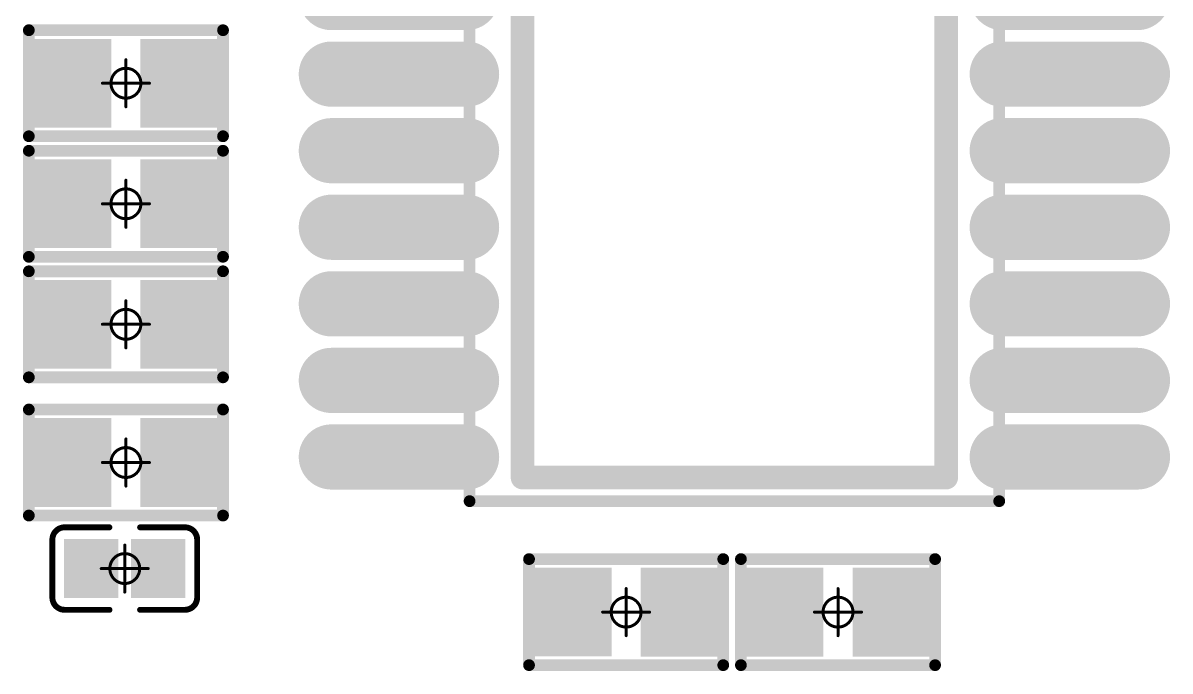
# Model space of a CAD drawing. Header units: millimetres. Extents: x 19.13 to 23.12, y 5.07 to 8.34.
# Drawn here: x 20.1836 to 20.5673, y 6.8861 to 7.1027 of the extents above; entities that cross this region are included whole.
import ezdxf

# ---------------------------------------------------------------- set-up
doc = ezdxf.new("R2010")
doc.units = ezdxf.units.MM
doc.header["$MEASUREMENT"] = 0
for name, color, linetype in [('Mechanical13', 56, 'Continuous'), ('Mechanical15', 56, 'Continuous'), ('TopLayer', 1, 'Continuous'), ('TopOverlay', 2, 'Continuous'), ('TopPaste', 8, 'Continuous'), ('TopSolder', 216, 'Continuous')]:
    doc.layers.add(name, color=color, linetype=linetype)

# ---------------------------------------------------------------- blocks, each defined once
blk = doc.blocks.new('C0201_18')
at = {"layer": 'Mechanical15', "const_width": 0.001}
for points in [[(0, 0.00787), (0, -0.00787)], [(0.00787, 0), (-0.00787, 0)]]:
    blk.add_lwpolyline(points, dxfattribs=at)
at = {"layer": 'Mechanical15'}
for points, const_width in [([(-0.00025, 0.00787, 1), (0.00025, 0.00787, 1)], 0.0005), ([(0.005, 0, 1), (-0.005, 0, 1)], 0.001), ([(-0.00812, 0, 1), (-0.00762, 0, 1)], 0.0005), ([(-0.00525, 0, 1), (-0.00475, 0, 1)], 0.0005), ([(0.00475, 0, 1), (0.00525, 0, 1)], 0.0005), ([(0.00762, 0, 1), (0.00812, 0, 1)], 0.0005), ([(-0.00025, -0.00787, 1), (0.00025, -0.00787, 1)], 0.0005)]:
    blk.add_lwpolyline(points, format="xyb", close=True, dxfattribs=dict(at, const_width=const_width))
at = {"layer": 'TopLayer'}
for points in [[(-0.01831, -0.00787), (-0.00413, -0.00787), (-0.01831, 0.00787), (-0.00413, 0.00787)], [(0.00413, -0.00787), (0.01831, -0.00787), (0.00413, 0.00787), (0.01831, 0.00787)]]:
    blk.add_solid(points, dxfattribs=at)
at = {"layer": 'TopOverlay', "const_width": 0.00197}
for points in [[(-0.02421, 0.0097, -0.414214), (-0.02013, 0.01378)], [(0.02013, 0.01378, -0.414214), (0.02421, 0.0097)], [(-0.02013, -0.01378, -0.414214), (-0.02421, -0.0097)], [(0.02421, -0.0097, -0.414214), (0.02013, -0.01378)]]:
    blk.add_lwpolyline(points, format="xyb", dxfattribs=at)
for points in [[(-0.00512, 0.01378), (-0.02013, 0.01378)], [(0.02013, 0.01378), (0.00512, 0.01378)], [(-0.02421, 0.0097), (-0.02421, -0.0097)], [(0.02421, 0.0097), (0.02421, -0.0097)], [(-0.00512, -0.01378), (-0.02013, -0.01378)], [(0.02013, -0.01378), (0.00512, -0.01378)]]:
    blk.add_lwpolyline(points, dxfattribs=at)
at = {"layer": 'TopOverlay', "const_width": 0.000984}
for points in [[(-0.02062, 0.01378, 1), (-0.01964, 0.01378, 1)], [(-0.02062, 0.01378, 1), (-0.01964, 0.01378, 1)], [(-0.00561, 0.01378, 1), (-0.00463, 0.01378, 1)], [(0.00463, 0.01378, 1), (0.00561, 0.01378, 1)], [(0.01964, 0.01378, 1), (0.02062, 0.01378, 1)], [(0.01964, 0.01378, 1), (0.02062, 0.01378, 1)], [(-0.0247, 0.0097, 1), (-0.02372, 0.0097, 1)], [(-0.0247, 0.0097, 1), (-0.02372, 0.0097, 1)], [(0.02372, 0.0097, 1), (0.0247, 0.0097, 1)], [(0.02372, 0.0097, 1), (0.0247, 0.0097, 1)], [(-0.0247, -0.0097, 1), (-0.02372, -0.0097, 1)], [(-0.0247, -0.0097, 1), (-0.02372, -0.0097, 1)], [(0.02372, -0.0097, 1), (0.0247, -0.0097, 1)], [(0.02372, -0.0097, 1), (0.0247, -0.0097, 1)], [(-0.02062, -0.01378, 1), (-0.01964, -0.01378, 1)], [(-0.02062, -0.01378, 1), (-0.01964, -0.01378, 1)], [(-0.00561, -0.01378, 1), (-0.00463, -0.01378, 1)], [(0.00463, -0.01378, 1), (0.00561, -0.01378, 1)], [(0.01964, -0.01378, 1), (0.02062, -0.01378, 1)], [(0.01964, -0.01378, 1), (0.02062, -0.01378, 1)]]:
    blk.add_lwpolyline(points, format="xyb", close=True, dxfattribs=at)
at = {"layer": 'TopPaste'}
for points in [[(-0.01831, -0.00787), (-0.00413, -0.00787), (-0.01831, 0.00787), (-0.00413, 0.00787)], [(0.00413, -0.00787), (0.01831, -0.00787), (0.00413, 0.00787), (0.01831, 0.00787)]]:
    blk.add_solid(points, dxfattribs=at)
at = {"layer": 'TopSolder'}
for points in [[(-0.02031, -0.00987), (-0.00213, -0.00987), (-0.02031, 0.00987), (-0.00213, 0.00987)], [(0.00213, -0.00987), (0.02031, -0.00987), (0.00213, 0.00987), (0.02031, 0.00987)]]:
    blk.add_solid(points, dxfattribs=at)
blk = doc.blocks.new('R0402_57')
at = {"layer": 'Mechanical15', "const_width": 0.001}
for points in [[(0, -0.00787), (0, 0.00787)], [(-0.00787, 0), (0.00787, 0)]]:
    blk.add_lwpolyline(points, dxfattribs=at)
at = {"layer": 'Mechanical15'}
for points, const_width in [([(-0.00025, 0.00787, 1), (0.00025, 0.00787, 1)], 0.0005), ([(0.005, 0, 1), (-0.005, 0, 1)], 0.001), ([(-0.00812, 0, 1), (-0.00762, 0, 1)], 0.0005), ([(-0.00525, 0, 1), (-0.00475, 0, 1)], 0.0005), ([(0.00475, 0, 1), (0.00525, 0, 1)], 0.0005), ([(0.00762, 0, 1), (0.00812, 0, 1)], 0.0005), ([(-0.00025, -0.00787, 1), (0.00025, -0.00787, 1)], 0.0005)]:
    blk.add_lwpolyline(points, format="xyb", close=True, dxfattribs=dict(at, const_width=const_width))
at = {"layer": 'TopLayer'}
for points in [[(-0.02657, -0.01082), (-0.00886, -0.01082), (-0.02657, 0.01083), (-0.00886, 0.01083)], [(0.00886, -0.01083), (0.02657, -0.01083), (0.00886, 0.01083), (0.02657, 0.01083)]]:
    blk.add_solid(points, dxfattribs=at)
at = {"layer": 'TopOverlay', "const_width": 0.00394}
for points in [[(-0.03248, 0.01772), (0.03248, 0.01772)], [(-0.03248, -0.01772), (-0.03248, 0.01772)], [(0.03248, -0.01772), (0.03248, 0.01772)], [(-0.03248, -0.01772), (0.03248, -0.01772)]]:
    blk.add_lwpolyline(points, dxfattribs=at)
at = {"layer": 'TopOverlay', "const_width": 0.00197}
for points in [[(-0.03346, 0.01772, 1), (-0.0315, 0.01772, 1)], [(-0.03346, 0.01772, 1), (-0.0315, 0.01772, 1)], [(0.0315, 0.01772, 1), (0.03346, 0.01772, 1)], [(0.0315, 0.01772, 1), (0.03346, 0.01772, 1)], [(-0.03346, -0.01772, 1), (-0.0315, -0.01772, 1)], [(-0.03346, -0.01772, 1), (-0.0315, -0.01772, 1)], [(0.0315, -0.01772, 1), (0.03346, -0.01772, 1)], [(0.0315, -0.01772, 1), (0.03346, -0.01772, 1)]]:
    blk.add_lwpolyline(points, format="xyb", close=True, dxfattribs=at)
at = {"layer": 'TopPaste'}
for points in [[(-0.02657, -0.01082), (-0.00886, -0.01082), (-0.02657, 0.01083), (-0.00886, 0.01083)], [(0.00886, -0.01083), (0.02657, -0.01083), (0.00886, 0.01083), (0.02657, 0.01083)]]:
    blk.add_solid(points, dxfattribs=at)
at = {"layer": 'TopSolder'}
for points in [[(-0.03057, -0.01482), (-0.00486, -0.01482), (-0.03057, 0.01483), (-0.00486, 0.01483)], [(0.00486, -0.01483), (0.03057, -0.01483), (0.00486, 0.01483), (0.03057, 0.01483)]]:
    blk.add_solid(points, dxfattribs=at)
blk = doc.blocks.new('R0402_58')
at = {"layer": 'Mechanical15', "const_width": 0.001}
for points in [[(0, -0.00787), (0, 0.00787)], [(-0.00787, 0), (0.00787, 0)]]:
    blk.add_lwpolyline(points, dxfattribs=at)
at = {"layer": 'Mechanical15'}
for points, const_width in [([(-0.00025, 0.00787, 1), (0.00025, 0.00787, 1)], 0.0005), ([(0.005, 0, 1), (-0.005, 0, 1)], 0.001), ([(-0.00812, 0, 1), (-0.00762, 0, 1)], 0.0005), ([(-0.00525, 0, 1), (-0.00475, 0, 1)], 0.0005), ([(0.00475, 0, 1), (0.00525, 0, 1)], 0.0005), ([(0.00762, 0, 1), (0.00812, 0, 1)], 0.0005), ([(-0.00025, -0.00787, 1), (0.00025, -0.00787, 1)], 0.0005)]:
    blk.add_lwpolyline(points, format="xyb", close=True, dxfattribs=dict(at, const_width=const_width))
at = {"layer": 'TopLayer'}
for points in [[(-0.02657, -0.01082), (-0.00886, -0.01082), (-0.02657, 0.01083), (-0.00886, 0.01083)], [(0.00886, -0.01083), (0.02657, -0.01083), (0.00886, 0.01083), (0.02657, 0.01083)]]:
    blk.add_solid(points, dxfattribs=at)
at = {"layer": 'TopOverlay', "const_width": 0.00394}
for points in [[(-0.03248, 0.01772), (0.03248, 0.01772)], [(-0.03248, -0.01772), (-0.03248, 0.01772)], [(0.03248, -0.01772), (0.03248, 0.01772)], [(-0.03248, -0.01772), (0.03248, -0.01772)]]:
    blk.add_lwpolyline(points, dxfattribs=at)
at = {"layer": 'TopOverlay', "const_width": 0.00197}
for points in [[(-0.03346, 0.01772, 1), (-0.0315, 0.01772, 1)], [(-0.03346, 0.01772, 1), (-0.0315, 0.01772, 1)], [(0.0315, 0.01772, 1), (0.03346, 0.01772, 1)], [(0.0315, 0.01772, 1), (0.03346, 0.01772, 1)], [(-0.03346, -0.01772, 1), (-0.0315, -0.01772, 1)], [(-0.03346, -0.01772, 1), (-0.0315, -0.01772, 1)], [(0.0315, -0.01772, 1), (0.03346, -0.01772, 1)], [(0.0315, -0.01772, 1), (0.03346, -0.01772, 1)]]:
    blk.add_lwpolyline(points, format="xyb", close=True, dxfattribs=at)
at = {"layer": 'TopPaste'}
for points in [[(-0.02657, -0.01082), (-0.00886, -0.01082), (-0.02657, 0.01083), (-0.00886, 0.01083)], [(0.00886, -0.01083), (0.02657, -0.01083), (0.00886, 0.01083), (0.02657, 0.01083)]]:
    blk.add_solid(points, dxfattribs=at)
at = {"layer": 'TopSolder'}
for points in [[(-0.03057, -0.01482), (-0.00486, -0.01482), (-0.03057, 0.01483), (-0.00486, 0.01483)], [(0.00486, -0.01483), (0.03057, -0.01483), (0.00486, 0.01483), (0.03057, 0.01483)]]:
    blk.add_solid(points, dxfattribs=at)
blk = doc.blocks.new('R0402_59')
at = {"layer": 'Mechanical15', "const_width": 0.001}
for points in [[(0, -0.00787), (0, 0.00787)], [(-0.00787, 0), (0.00787, 0)]]:
    blk.add_lwpolyline(points, dxfattribs=at)
at = {"layer": 'Mechanical15'}
for points, const_width in [([(-0.00025, 0.00787, 1), (0.00025, 0.00787, 1)], 0.0005), ([(0.005, 0, 1), (-0.005, 0, 1)], 0.001), ([(-0.00812, 0, 1), (-0.00762, 0, 1)], 0.0005), ([(-0.00525, 0, 1), (-0.00475, 0, 1)], 0.0005), ([(0.00475, 0, 1), (0.00525, 0, 1)], 0.0005), ([(0.00762, 0, 1), (0.00812, 0, 1)], 0.0005), ([(-0.00025, -0.00787, 1), (0.00025, -0.00787, 1)], 0.0005)]:
    blk.add_lwpolyline(points, format="xyb", close=True, dxfattribs=dict(at, const_width=const_width))
at = {"layer": 'TopLayer'}
for points in [[(-0.02657, -0.01082), (-0.00886, -0.01082), (-0.02657, 0.01083), (-0.00886, 0.01083)], [(0.00886, -0.01083), (0.02657, -0.01083), (0.00886, 0.01083), (0.02657, 0.01083)]]:
    blk.add_solid(points, dxfattribs=at)
at = {"layer": 'TopOverlay', "const_width": 0.00394}
for points in [[(-0.03248, 0.01772), (0.03248, 0.01772)], [(-0.03248, -0.01772), (-0.03248, 0.01772)], [(0.03248, -0.01772), (0.03248, 0.01772)], [(-0.03248, -0.01772), (0.03248, -0.01772)]]:
    blk.add_lwpolyline(points, dxfattribs=at)
at = {"layer": 'TopOverlay', "const_width": 0.00197}
for points in [[(-0.03346, 0.01772, 1), (-0.0315, 0.01772, 1)], [(-0.03346, 0.01772, 1), (-0.0315, 0.01772, 1)], [(0.0315, 0.01772, 1), (0.03346, 0.01772, 1)], [(0.0315, 0.01772, 1), (0.03346, 0.01772, 1)], [(-0.03346, -0.01772, 1), (-0.0315, -0.01772, 1)], [(-0.03346, -0.01772, 1), (-0.0315, -0.01772, 1)], [(0.0315, -0.01772, 1), (0.03346, -0.01772, 1)], [(0.0315, -0.01772, 1), (0.03346, -0.01772, 1)]]:
    blk.add_lwpolyline(points, format="xyb", close=True, dxfattribs=at)
at = {"layer": 'TopPaste'}
for points in [[(-0.02657, -0.01082), (-0.00886, -0.01082), (-0.02657, 0.01083), (-0.00886, 0.01083)], [(0.00886, -0.01083), (0.02657, -0.01083), (0.00886, 0.01083), (0.02657, 0.01083)]]:
    blk.add_solid(points, dxfattribs=at)
at = {"layer": 'TopSolder'}
for points in [[(-0.03057, -0.01482), (-0.00486, -0.01482), (-0.03057, 0.01483), (-0.00486, 0.01483)], [(0.00486, -0.01483), (0.03057, -0.01483), (0.00486, 0.01483), (0.03057, 0.01483)]]:
    blk.add_solid(points, dxfattribs=at)
blk = doc.blocks.new('R0402_60')
at = {"layer": 'Mechanical15', "const_width": 0.001}
for points in [[(0, -0.00787), (0, 0.00787)], [(-0.00787, 0), (0.00787, 0)]]:
    blk.add_lwpolyline(points, dxfattribs=at)
at = {"layer": 'Mechanical15'}
for points, const_width in [([(-0.00025, 0.00787, 1), (0.00025, 0.00787, 1)], 0.0005), ([(0.005, 0, 1), (-0.005, 0, 1)], 0.001), ([(-0.00812, 0, 1), (-0.00762, 0, 1)], 0.0005), ([(-0.00525, 0, 1), (-0.00475, 0, 1)], 0.0005), ([(0.00475, 0, 1), (0.00525, 0, 1)], 0.0005), ([(0.00762, 0, 1), (0.00812, 0, 1)], 0.0005), ([(-0.00025, -0.00787, 1), (0.00025, -0.00787, 1)], 0.0005)]:
    blk.add_lwpolyline(points, format="xyb", close=True, dxfattribs=dict(at, const_width=const_width))
at = {"layer": 'TopLayer'}
for points in [[(-0.02657, -0.01082), (-0.00886, -0.01082), (-0.02657, 0.01083), (-0.00886, 0.01083)], [(0.00886, -0.01083), (0.02657, -0.01083), (0.00886, 0.01083), (0.02657, 0.01083)]]:
    blk.add_solid(points, dxfattribs=at)
at = {"layer": 'TopOverlay', "const_width": 0.00394}
for points in [[(-0.03248, 0.01772), (0.03248, 0.01772)], [(-0.03248, -0.01772), (-0.03248, 0.01772)], [(0.03248, -0.01772), (0.03248, 0.01772)], [(-0.03248, -0.01772), (0.03248, -0.01772)]]:
    blk.add_lwpolyline(points, dxfattribs=at)
at = {"layer": 'TopOverlay', "const_width": 0.00197}
for points in [[(-0.03346, 0.01772, 1), (-0.0315, 0.01772, 1)], [(-0.03346, 0.01772, 1), (-0.0315, 0.01772, 1)], [(0.0315, 0.01772, 1), (0.03346, 0.01772, 1)], [(0.0315, 0.01772, 1), (0.03346, 0.01772, 1)], [(-0.03346, -0.01772, 1), (-0.0315, -0.01772, 1)], [(-0.03346, -0.01772, 1), (-0.0315, -0.01772, 1)], [(0.0315, -0.01772, 1), (0.03346, -0.01772, 1)], [(0.0315, -0.01772, 1), (0.03346, -0.01772, 1)]]:
    blk.add_lwpolyline(points, format="xyb", close=True, dxfattribs=at)
at = {"layer": 'TopPaste'}
for points in [[(-0.02657, -0.01082), (-0.00886, -0.01082), (-0.02657, 0.01083), (-0.00886, 0.01083)], [(0.00886, -0.01083), (0.02657, -0.01083), (0.00886, 0.01083), (0.02657, 0.01083)]]:
    blk.add_solid(points, dxfattribs=at)
at = {"layer": 'TopSolder'}
for points in [[(-0.03057, -0.01482), (-0.00486, -0.01482), (-0.03057, 0.01483), (-0.00486, 0.01483)], [(0.00486, -0.01483), (0.03057, -0.01483), (0.00486, 0.01483), (0.03057, 0.01483)]]:
    blk.add_solid(points, dxfattribs=at)
blk = doc.blocks.new('TSSOP_20_459')
at = {"layer": 'Mechanical13', "const_width": 0.00394}
for points in [[(-0.12992, 0.08858), (-0.12992, -0.08858)], [(-0.12992, 0.08858), (0.12992, 0.08858)], [(0.12992, 0.08858), (0.12992, -0.08858)], [(-0.12992, -0.08858), (0.12992, -0.08858)]]:
    blk.add_lwpolyline(points, dxfattribs=at)
at = {"layer": 'Mechanical13'}
for points, const_width in [([(-0.13091, 0.08858, 1), (-0.12894, 0.08858, 1)], 0.00197), ([(-0.13091, 0.08858, 1), (-0.12894, 0.08858, 1)], 0.00197), ([(0.12894, 0.08858, 1), (0.13091, 0.08858, 1)], 0.00197), ([(0.12894, 0.08858, 1), (0.13091, 0.08858, 1)], 0.00197), ([(-0.0748, -0.05315, 1), (-0.11417, -0.05315, 1)], 0.00394), ([(-0.11516, -0.05315, 1), (-0.11319, -0.05315, 1)], 0.00197), ([(-0.07579, -0.05315, 1), (-0.07382, -0.05315, 1)], 0.00197), ([(-0.13091, -0.08858, 1), (-0.12894, -0.08858, 1)], 0.00197), ([(-0.13091, -0.08858, 1), (-0.12894, -0.08858, 1)], 0.00197), ([(0.12894, -0.08858, 1), (0.13091, -0.08858, 1)], 0.00197), ([(0.12894, -0.08858, 1), (0.13091, -0.08858, 1)], 0.00197)]:
    blk.add_lwpolyline(points, format="xyb", close=True, dxfattribs=dict(at, const_width=const_width))
at = {"layer": 'TopLayer', "const_width": 0.01378}
for points in [[(-0.11516, 0.08957), (-0.11516, 0.13484)], [(-0.08957, 0.08957), (-0.08957, 0.13484)], [(-0.06398, 0.08957), (-0.06398, 0.13484)], [(-0.03839, 0.08957), (-0.03839, 0.13484)], [(-0.0128, 0.08957), (-0.0128, 0.13484)], [(0.0128, 0.08957), (0.0128, 0.13484)], [(0.03839, 0.08957), (0.03839, 0.13484)], [(0.06398, 0.08957), (0.06398, 0.13484)], [(0.08957, 0.08957), (0.08957, 0.13484)], [(0.11516, 0.08957), (0.11516, 0.13484)], [(-0.11516, -0.13484), (-0.11516, -0.08957)], [(-0.08957, -0.13484), (-0.08957, -0.08957)], [(-0.06398, -0.13484), (-0.06398, -0.08957)], [(-0.03839, -0.13484), (-0.03839, -0.08957)], [(-0.0128, -0.13484), (-0.0128, -0.08957)], [(0.0128, -0.13484), (0.0128, -0.08957)], [(0.03839, -0.13484), (0.03839, -0.08957)], [(0.06398, -0.13484), (0.06398, -0.08957)], [(0.08957, -0.13484), (0.08957, -0.08957)], [(0.11516, -0.13484), (0.11516, -0.08957)]]:
    blk.add_lwpolyline(points, dxfattribs=at)
at = {"layer": 'TopLayer', "const_width": 0.00689}
for points in [[(-0.1186, 0.13484, 1), (-0.11171, 0.13484, 1)], [(-0.09301, 0.13484, 1), (-0.08612, 0.13484, 1)], [(-0.06742, 0.13484, 1), (-0.06053, 0.13484, 1)], [(-0.04183, 0.13484, 1), (-0.03494, 0.13484, 1)], [(-0.01624, 0.13484, 1), (-0.00935, 0.13484, 1)], [(0.00935, 0.13484, 1), (0.01624, 0.13484, 1)], [(0.03494, 0.13484, 1), (0.04183, 0.13484, 1)], [(0.06053, 0.13484, 1), (0.06742, 0.13484, 1)], [(0.08612, 0.13484, 1), (0.09301, 0.13484, 1)], [(0.11171, 0.13484, 1), (0.1186, 0.13484, 1)], [(-0.1186, 0.08957, 1), (-0.11171, 0.08957, 1)], [(-0.09301, 0.08957, 1), (-0.08612, 0.08957, 1)], [(-0.06742, 0.08957, 1), (-0.06053, 0.08957, 1)], [(-0.04183, 0.08957, 1), (-0.03494, 0.08957, 1)], [(-0.01624, 0.08957, 1), (-0.00935, 0.08957, 1)], [(0.00935, 0.08957, 1), (0.01624, 0.08957, 1)], [(0.03494, 0.08957, 1), (0.04183, 0.08957, 1)], [(0.06053, 0.08957, 1), (0.06742, 0.08957, 1)], [(0.08612, 0.08957, 1), (0.09301, 0.08957, 1)], [(0.11171, 0.08957, 1), (0.1186, 0.08957, 1)], [(-0.1186, -0.08957, 1), (-0.11171, -0.08957, 1)], [(-0.09301, -0.08957, 1), (-0.08612, -0.08957, 1)], [(-0.06742, -0.08957, 1), (-0.06053, -0.08957, 1)], [(-0.04183, -0.08957, 1), (-0.03494, -0.08957, 1)], [(-0.01624, -0.08957, 1), (-0.00935, -0.08957, 1)], [(0.00935, -0.08957, 1), (0.01624, -0.08957, 1)], [(0.03494, -0.08957, 1), (0.04183, -0.08957, 1)], [(0.06053, -0.08957, 1), (0.06742, -0.08957, 1)], [(0.08612, -0.08957, 1), (0.09301, -0.08957, 1)], [(0.11171, -0.08957, 1), (0.1186, -0.08957, 1)], [(-0.1186, -0.13484, 1), (-0.11171, -0.13484, 1)], [(-0.09301, -0.13484, 1), (-0.08612, -0.13484, 1)], [(-0.06742, -0.13484, 1), (-0.06053, -0.13484, 1)], [(-0.04183, -0.13484, 1), (-0.03494, -0.13484, 1)], [(-0.01624, -0.13484, 1), (-0.00935, -0.13484, 1)], [(0.00935, -0.13484, 1), (0.01624, -0.13484, 1)], [(0.03494, -0.13484, 1), (0.04183, -0.13484, 1)], [(0.06053, -0.13484, 1), (0.06742, -0.13484, 1)], [(0.08612, -0.13484, 1), (0.09301, -0.13484, 1)], [(0.11171, -0.13484, 1), (0.1186, -0.13484, 1)]]:
    blk.add_lwpolyline(points, format="xyb", close=True, dxfattribs=at)
at = {"layer": 'TopOverlay', "const_width": 0.00787}
for points in [[(-0.12205, 0.07087), (-0.12205, -0.07087)], [(-0.12205, 0.07087), (0.12205, 0.07087)], [(0.12205, 0.07087), (0.12205, -0.07087)], [(-0.12205, -0.07087), (0.12205, -0.07087)]]:
    blk.add_lwpolyline(points, dxfattribs=at)
at = {"layer": 'TopOverlay'}
for points, const_width in [([(-0.12402, 0.07087, 1), (-0.12008, 0.07087, 1)], 0.00394), ([(-0.12402, 0.07087, 1), (-0.12008, 0.07087, 1)], 0.00394), ([(0.12008, 0.07087, 1), (0.12402, 0.07087, 1)], 0.00394), ([(0.12008, 0.07087, 1), (0.12402, 0.07087, 1)], 0.00394), ([(-0.09055, -0.04724, 1), (-0.1063, -0.04724, 1)], 0.01575), ([(-0.11024, -0.04724, 1), (-0.10236, -0.04724, 1)], 0.00787), ([(-0.09449, -0.04724, 1), (-0.08661, -0.04724, 1)], 0.00787), ([(-0.12402, -0.07087, 1), (-0.12008, -0.07087, 1)], 0.00394), ([(-0.12402, -0.07087, 1), (-0.12008, -0.07087, 1)], 0.00394), ([(0.12008, -0.07087, 1), (0.12402, -0.07087, 1)], 0.00394), ([(0.12008, -0.07087, 1), (0.12402, -0.07087, 1)], 0.00394), ([(-0.13583, -0.12205, 1), (-0.14764, -0.12205, 1)], 0.01181), ([(-0.15059, -0.12205, 1), (-0.14469, -0.12205, 1)], 0.00591), ([(-0.13878, -0.12205, 1), (-0.13287, -0.12205, 1)], 0.00591)]:
    blk.add_lwpolyline(points, format="xyb", close=True, dxfattribs=dict(at, const_width=const_width))
at = {"layer": 'TopPaste', "const_width": 0.01378}
for points in [[(-0.11516, 0.08957), (-0.11516, 0.13484)], [(-0.08957, 0.08957), (-0.08957, 0.13484)], [(-0.06398, 0.08957), (-0.06398, 0.13484)], [(-0.03839, 0.08957), (-0.03839, 0.13484)], [(-0.0128, 0.08957), (-0.0128, 0.13484)], [(0.0128, 0.08957), (0.0128, 0.13484)], [(0.03839, 0.08957), (0.03839, 0.13484)], [(0.06398, 0.08957), (0.06398, 0.13484)], [(0.08957, 0.08957), (0.08957, 0.13484)], [(0.11516, 0.08957), (0.11516, 0.13484)], [(-0.11516, -0.13484), (-0.11516, -0.08957)], [(-0.08957, -0.13484), (-0.08957, -0.08957)], [(-0.06398, -0.13484), (-0.06398, -0.08957)], [(-0.03839, -0.13484), (-0.03839, -0.08957)], [(-0.0128, -0.13484), (-0.0128, -0.08957)], [(0.0128, -0.13484), (0.0128, -0.08957)], [(0.03839, -0.13484), (0.03839, -0.08957)], [(0.06398, -0.13484), (0.06398, -0.08957)], [(0.08957, -0.13484), (0.08957, -0.08957)], [(0.11516, -0.13484), (0.11516, -0.08957)]]:
    blk.add_lwpolyline(points, dxfattribs=at)
at = {"layer": 'TopPaste', "const_width": 0.00689}
for points in [[(-0.1186, 0.13484, 1), (-0.11171, 0.13484, 1)], [(-0.09301, 0.13484, 1), (-0.08612, 0.13484, 1)], [(-0.06742, 0.13484, 1), (-0.06053, 0.13484, 1)], [(-0.04183, 0.13484, 1), (-0.03494, 0.13484, 1)], [(-0.01624, 0.13484, 1), (-0.00935, 0.13484, 1)], [(0.00935, 0.13484, 1), (0.01624, 0.13484, 1)], [(0.03494, 0.13484, 1), (0.04183, 0.13484, 1)], [(0.06053, 0.13484, 1), (0.06742, 0.13484, 1)], [(0.08612, 0.13484, 1), (0.09301, 0.13484, 1)], [(0.11171, 0.13484, 1), (0.1186, 0.13484, 1)], [(-0.1186, 0.08957, 1), (-0.11171, 0.08957, 1)], [(-0.09301, 0.08957, 1), (-0.08612, 0.08957, 1)], [(-0.06742, 0.08957, 1), (-0.06053, 0.08957, 1)], [(-0.04183, 0.08957, 1), (-0.03494, 0.08957, 1)], [(-0.01624, 0.08957, 1), (-0.00935, 0.08957, 1)], [(0.00935, 0.08957, 1), (0.01624, 0.08957, 1)], [(0.03494, 0.08957, 1), (0.04183, 0.08957, 1)], [(0.06053, 0.08957, 1), (0.06742, 0.08957, 1)], [(0.08612, 0.08957, 1), (0.09301, 0.08957, 1)], [(0.11171, 0.08957, 1), (0.1186, 0.08957, 1)], [(-0.1186, -0.08957, 1), (-0.11171, -0.08957, 1)], [(-0.09301, -0.08957, 1), (-0.08612, -0.08957, 1)], [(-0.06742, -0.08957, 1), (-0.06053, -0.08957, 1)], [(-0.04183, -0.08957, 1), (-0.03494, -0.08957, 1)], [(-0.01624, -0.08957, 1), (-0.00935, -0.08957, 1)], [(0.00935, -0.08957, 1), (0.01624, -0.08957, 1)], [(0.03494, -0.08957, 1), (0.04183, -0.08957, 1)], [(0.06053, -0.08957, 1), (0.06742, -0.08957, 1)], [(0.08612, -0.08957, 1), (0.09301, -0.08957, 1)], [(0.11171, -0.08957, 1), (0.1186, -0.08957, 1)], [(-0.1186, -0.13484, 1), (-0.11171, -0.13484, 1)], [(-0.09301, -0.13484, 1), (-0.08612, -0.13484, 1)], [(-0.06742, -0.13484, 1), (-0.06053, -0.13484, 1)], [(-0.04183, -0.13484, 1), (-0.03494, -0.13484, 1)], [(-0.01624, -0.13484, 1), (-0.00935, -0.13484, 1)], [(0.00935, -0.13484, 1), (0.01624, -0.13484, 1)], [(0.03494, -0.13484, 1), (0.04183, -0.13484, 1)], [(0.06053, -0.13484, 1), (0.06742, -0.13484, 1)], [(0.08612, -0.13484, 1), (0.09301, -0.13484, 1)], [(0.11171, -0.13484, 1), (0.1186, -0.13484, 1)]]:
    blk.add_lwpolyline(points, format="xyb", close=True, dxfattribs=at)
at = {"layer": 'TopSolder', "const_width": 0.02178}
for points in [[(-0.11516, 0.08957), (-0.11516, 0.13484)], [(-0.08957, 0.08957), (-0.08957, 0.13484)], [(-0.06398, 0.08957), (-0.06398, 0.13484)], [(-0.03839, 0.08957), (-0.03839, 0.13484)], [(-0.0128, 0.08957), (-0.0128, 0.13484)], [(0.0128, 0.08957), (0.0128, 0.13484)], [(0.03839, 0.08957), (0.03839, 0.13484)], [(0.06398, 0.08957), (0.06398, 0.13484)], [(0.08957, 0.08957), (0.08957, 0.13484)], [(0.11516, 0.08957), (0.11516, 0.13484)], [(-0.11516, -0.13484), (-0.11516, -0.08957)], [(-0.08957, -0.13484), (-0.08957, -0.08957)], [(-0.06398, -0.13484), (-0.06398, -0.08957)], [(-0.03839, -0.13484), (-0.03839, -0.08957)], [(-0.0128, -0.13484), (-0.0128, -0.08957)], [(0.0128, -0.13484), (0.0128, -0.08957)], [(0.03839, -0.13484), (0.03839, -0.08957)], [(0.06398, -0.13484), (0.06398, -0.08957)], [(0.08957, -0.13484), (0.08957, -0.08957)], [(0.11516, -0.13484), (0.11516, -0.08957)]]:
    blk.add_lwpolyline(points, dxfattribs=at)
at = {"layer": 'TopSolder', "const_width": 0.01089}
for points in [[(-0.1206, 0.13484, 1), (-0.10971, 0.13484, 1)], [(-0.09501, 0.13484, 1), (-0.08412, 0.13484, 1)], [(-0.06942, 0.13484, 1), (-0.05853, 0.13484, 1)], [(-0.04383, 0.13484, 1), (-0.03294, 0.13484, 1)], [(-0.01824, 0.13484, 1), (-0.00735, 0.13484, 1)], [(0.00735, 0.13484, 1), (0.01824, 0.13484, 1)], [(0.03294, 0.13484, 1), (0.04383, 0.13484, 1)], [(0.05853, 0.13484, 1), (0.06942, 0.13484, 1)], [(0.08412, 0.13484, 1), (0.09501, 0.13484, 1)], [(0.10971, 0.13484, 1), (0.1206, 0.13484, 1)], [(-0.1206, 0.08957, 1), (-0.10971, 0.08957, 1)], [(-0.09501, 0.08957, 1), (-0.08412, 0.08957, 1)], [(-0.06942, 0.08957, 1), (-0.05853, 0.08957, 1)], [(-0.04383, 0.08957, 1), (-0.03294, 0.08957, 1)], [(-0.01824, 0.08957, 1), (-0.00735, 0.08957, 1)], [(0.00735, 0.08957, 1), (0.01824, 0.08957, 1)], [(0.03294, 0.08957, 1), (0.04383, 0.08957, 1)], [(0.05853, 0.08957, 1), (0.06942, 0.08957, 1)], [(0.08412, 0.08957, 1), (0.09501, 0.08957, 1)], [(0.10971, 0.08957, 1), (0.1206, 0.08957, 1)], [(-0.1206, -0.08957, 1), (-0.10971, -0.08957, 1)], [(-0.09501, -0.08957, 1), (-0.08412, -0.08957, 1)], [(-0.06942, -0.08957, 1), (-0.05853, -0.08957, 1)], [(-0.04383, -0.08957, 1), (-0.03294, -0.08957, 1)], [(-0.01824, -0.08957, 1), (-0.00735, -0.08957, 1)], [(0.00735, -0.08957, 1), (0.01824, -0.08957, 1)], [(0.03294, -0.08957, 1), (0.04383, -0.08957, 1)], [(0.05853, -0.08957, 1), (0.06942, -0.08957, 1)], [(0.08412, -0.08957, 1), (0.09501, -0.08957, 1)], [(0.10971, -0.08957, 1), (0.1206, -0.08957, 1)], [(-0.1206, -0.13484, 1), (-0.10971, -0.13484, 1)], [(-0.09501, -0.13484, 1), (-0.08412, -0.13484, 1)], [(-0.06942, -0.13484, 1), (-0.05853, -0.13484, 1)], [(-0.04383, -0.13484, 1), (-0.03294, -0.13484, 1)], [(-0.01824, -0.13484, 1), (-0.00735, -0.13484, 1)], [(0.00735, -0.13484, 1), (0.01824, -0.13484, 1)], [(0.03294, -0.13484, 1), (0.04383, -0.13484, 1)], [(0.05853, -0.13484, 1), (0.06942, -0.13484, 1)], [(0.08412, -0.13484, 1), (0.09501, -0.13484, 1)], [(0.10971, -0.13484, 1), (0.1206, -0.13484, 1)]]:
    blk.add_lwpolyline(points, format="xyb", close=True, dxfattribs=at)
blk = doc.blocks.new('R0402_493')
at = {"layer": 'Mechanical15', "const_width": 0.001}
for points in [[(0, -0.00787), (0, 0.00787)], [(-0.00787, 0), (0.00787, 0)]]:
    blk.add_lwpolyline(points, dxfattribs=at)
at = {"layer": 'Mechanical15'}
for points, const_width in [([(-0.00025, 0.00787, 1), (0.00025, 0.00787, 1)], 0.0005), ([(0.005, 0, 1), (-0.005, 0, 1)], 0.001), ([(-0.00812, 0, 1), (-0.00762, 0, 1)], 0.0005), ([(-0.00525, 0, 1), (-0.00475, 0, 1)], 0.0005), ([(0.00475, 0, 1), (0.00525, 0, 1)], 0.0005), ([(0.00762, 0, 1), (0.00812, 0, 1)], 0.0005), ([(-0.00025, -0.00787, 1), (0.00025, -0.00787, 1)], 0.0005)]:
    blk.add_lwpolyline(points, format="xyb", close=True, dxfattribs=dict(at, const_width=const_width))
at = {"layer": 'TopLayer'}
for points in [[(-0.02657, -0.01082), (-0.00886, -0.01082), (-0.02657, 0.01083), (-0.00886, 0.01083)], [(0.00886, -0.01083), (0.02657, -0.01083), (0.00886, 0.01083), (0.02657, 0.01083)]]:
    blk.add_solid(points, dxfattribs=at)
at = {"layer": 'TopOverlay', "const_width": 0.00394}
for points in [[(-0.03248, -0.01772), (-0.03248, 0.01772)], [(-0.03248, 0.01772), (0.03248, 0.01772)], [(0.03248, -0.01772), (0.03248, 0.01772)], [(-0.03248, -0.01772), (0.03248, -0.01772)]]:
    blk.add_lwpolyline(points, dxfattribs=at)
at = {"layer": 'TopOverlay', "const_width": 0.00197}
for points in [[(-0.03346, 0.01772, 1), (-0.0315, 0.01772, 1)], [(-0.03346, 0.01772, 1), (-0.0315, 0.01772, 1)], [(0.0315, 0.01772, 1), (0.03346, 0.01772, 1)], [(0.0315, 0.01772, 1), (0.03346, 0.01772, 1)], [(-0.03346, -0.01772, 1), (-0.0315, -0.01772, 1)], [(-0.03346, -0.01772, 1), (-0.0315, -0.01772, 1)], [(0.0315, -0.01772, 1), (0.03346, -0.01772, 1)], [(0.0315, -0.01772, 1), (0.03346, -0.01772, 1)]]:
    blk.add_lwpolyline(points, format="xyb", close=True, dxfattribs=at)
at = {"layer": 'TopPaste'}
for points in [[(-0.02657, -0.01082), (-0.00886, -0.01082), (-0.02657, 0.01083), (-0.00886, 0.01083)], [(0.00886, -0.01083), (0.02657, -0.01083), (0.00886, 0.01083), (0.02657, 0.01083)]]:
    blk.add_solid(points, dxfattribs=at)
at = {"layer": 'TopSolder'}
for points in [[(-0.03057, -0.01482), (-0.00486, -0.01482), (-0.03057, 0.01483), (-0.00486, 0.01483)], [(0.00486, -0.01483), (0.03057, -0.01483), (0.00486, 0.01483), (0.03057, 0.01483)]]:
    blk.add_solid(points, dxfattribs=at)
blk = doc.blocks.new('R0402_494')
at = {"layer": 'Mechanical15', "const_width": 0.001}
for points in [[(0, 0.00787), (0, -0.00787)], [(0.00787, 0), (-0.00787, 0)]]:
    blk.add_lwpolyline(points, dxfattribs=at)
at = {"layer": 'Mechanical15'}
for points, const_width in [([(-0.00025, 0.00787, 1), (0.00025, 0.00787, 1)], 0.0005), ([(0.005, 0, 1), (-0.005, 0, 1)], 0.001), ([(-0.00812, 0, 1), (-0.00762, 0, 1)], 0.0005), ([(-0.00525, 0, 1), (-0.00475, 0, 1)], 0.0005), ([(0.00475, 0, 1), (0.00525, 0, 1)], 0.0005), ([(0.00762, 0, 1), (0.00812, 0, 1)], 0.0005), ([(-0.00025, -0.00787, 1), (0.00025, -0.00787, 1)], 0.0005)]:
    blk.add_lwpolyline(points, format="xyb", close=True, dxfattribs=dict(at, const_width=const_width))
at = {"layer": 'TopLayer'}
for points in [[(-0.02657, -0.01082), (-0.00886, -0.01082), (-0.02657, 0.01083), (-0.00886, 0.01083)], [(0.00886, -0.01083), (0.02657, -0.01083), (0.00886, 0.01083), (0.02657, 0.01083)]]:
    blk.add_solid(points, dxfattribs=at)
at = {"layer": 'TopOverlay', "const_width": 0.00394}
for points in [[(-0.03248, 0.01772), (-0.03248, -0.01772)], [(0.03248, 0.01772), (-0.03248, 0.01772)], [(0.03248, 0.01772), (0.03248, -0.01772)], [(0.03248, -0.01772), (-0.03248, -0.01772)]]:
    blk.add_lwpolyline(points, dxfattribs=at)
at = {"layer": 'TopOverlay', "const_width": 0.00197}
for points in [[(-0.03346, 0.01772, 1), (-0.0315, 0.01772, 1)], [(-0.03346, 0.01772, 1), (-0.0315, 0.01772, 1)], [(0.0315, 0.01772, 1), (0.03346, 0.01772, 1)], [(0.0315, 0.01772, 1), (0.03346, 0.01772, 1)], [(-0.03346, -0.01772, 1), (-0.0315, -0.01772, 1)], [(-0.03346, -0.01772, 1), (-0.0315, -0.01772, 1)], [(0.0315, -0.01772, 1), (0.03346, -0.01772, 1)], [(0.0315, -0.01772, 1), (0.03346, -0.01772, 1)]]:
    blk.add_lwpolyline(points, format="xyb", close=True, dxfattribs=at)
at = {"layer": 'TopPaste'}
for points in [[(-0.02657, -0.01082), (-0.00886, -0.01082), (-0.02657, 0.01083), (-0.00886, 0.01083)], [(0.00886, -0.01083), (0.02657, -0.01083), (0.00886, 0.01083), (0.02657, 0.01083)]]:
    blk.add_solid(points, dxfattribs=at)
at = {"layer": 'TopSolder'}
for points in [[(-0.03057, -0.01482), (-0.00486, -0.01482), (-0.03057, 0.01483), (-0.00486, 0.01483)], [(0.00486, -0.01483), (0.03057, -0.01483), (0.00486, 0.01483), (0.03057, 0.01483)]]:
    blk.add_solid(points, dxfattribs=at)

msp = doc.modelspace()

# ---------------------------------------------------------------- block references
for name, p, rotation in [('TSSOP_20_459', (20.42159, 7.0728), 270), ('R0402_57', (20.21806, 7.08255), 360), ('R0402_58', (20.21806, 7.04226), 360), ('R0402_59', (20.21806, 7.00198), 360), ('R0402_60', (20.21806, 6.95579), 360), ('C0201_18', (20.21767, 6.92035), 180), ('R0402_493', (20.38538, 6.90579), 360), ('R0402_494', (20.45625, 6.90579), 180)]:
    msp.add_blockref(name, p, dxfattribs=dict(rotation=rotation))

doc.saveas('drawing.dxf')
